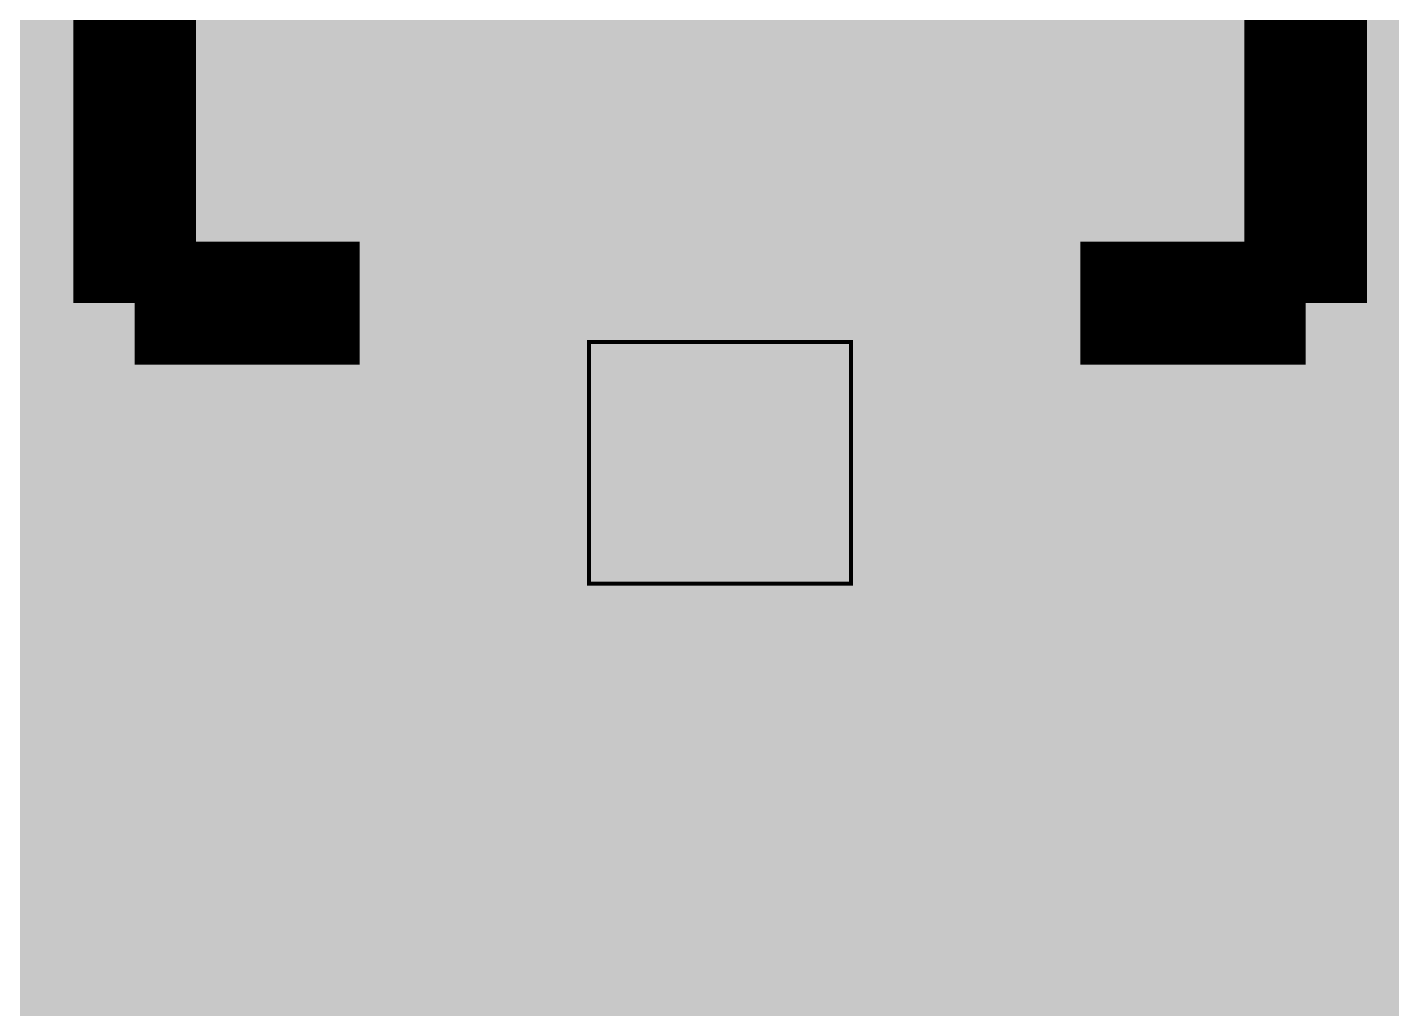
# Model space of a CAD drawing. Header units: millimetres. Extents: x -2 to 135, y -2 to 106.
# Drawn here: x 124.697 to 126.389, y 11.17 to 12.388 of the extents above; entities that cross this region are included whole.
import ezdxf

# ---------------------------------------------------------------- set-up
doc = ezdxf.new("R2010")
doc.units = ezdxf.units.MM
doc.header["$MEASUREMENT"] = 0
for name, color, linetype, true_color in [('Bottom-Layer', 7, 'Continuous', 0x0000ff), ('Pin-Soldering-Layer', 7, 'Continuous', 0xcc9999), ('Top-Layer', 7, 'Continuous', 0xff0000), ('Top-Paste-Mask-Layer', 7, 'Continuous', 0x808080), ('Top-Silkscreen-Layer', 7, 'Continuous', 0xffcc00), ('Top-Solder-Mask-Layer', 7, 'Continuous', 0x800080)]:
    doc.layers.add(name, color=color, linetype=linetype, true_color=true_color)

msp = doc.modelspace()

# ---------------------------------------------------------------- hatches: boundary and pattern name
at = {"layer": 'Bottom-Layer'}
msp.add_hatch(color=256, dxfattribs=at).paths.add_polyline_path([(126.4237, 0.3581), (41.6763, 0.3581), (42.3202, 1.129), (42.8008, 2.011), (43.0992, 2.9701), (43.2041, 3.969), (43.1114, 4.9692), (42.8245, 5.9318), (42.3547, 6.8196), (41.7202, 7.5982), (40.9454, 8.2375), (40.0605, 8.7127), (39.0996, 9.0053), (38.1001, 9.1042), (37.1005, 9.0053), (36.1397, 8.7127), (35.2547, 8.2375), (34.48, 7.5982), (33.8454, 6.8196), (33.3756, 5.9318), (33.0888, 4.9692), (32.996, 3.969), (33.1009, 2.9701), (33.3994, 2.011), (33.8799, 1.129), (34.5239, 0.3581), (0.3581, 0.3581), (0.3581, 99.5421), (34.5239, 99.5421), (33.8799, 98.7712), (33.3994, 97.8892), (33.1009, 96.9301), (32.996, 95.9312), (33.0888, 94.931), (33.3756, 93.9684), (33.8454, 93.0806), (34.48, 92.302), (35.2547, 91.6627), (36.1397, 91.1875), (37.1005, 90.8949), (38.1001, 90.796), (39.0996, 90.8949), (40.0605, 91.1875), (40.9454, 91.6627), (41.7202, 92.302), (42.3547, 93.0806), (42.8245, 93.9684), (43.1114, 94.931), (43.2041, 95.9312), (43.0992, 96.9301), (42.8008, 97.8892), (42.3202, 98.7712), (41.6763, 99.5421), (126.4241, 99.5421), (125.779, 98.7696), (125.2981, 97.8856), (124.9999, 96.9244), (124.8962, 95.9234), (124.9908, 94.9215), (125.2802, 93.9577), (125.7531, 93.0693), (126.3911, 92.291), (127.1694, 91.653), (128.0577, 91.1801), (129.0216, 90.8907), (130.0235, 90.7961), (131.0245, 90.8999), (131.9857, 91.198), (132.8697, 91.679), (133.6421, 92.324), (133.6421, 7.5759), (132.8697, 8.2209), (131.9857, 8.7019), (131.0246, 9.0001), (130.0236, 9.1039), (129.0217, 9.0092), (128.0578, 8.7199), (127.1695, 8.247), (126.3912, 7.6091), (125.7532, 6.8309), (125.2802, 5.9425), (124.9908, 4.9787), (124.8961, 3.9768), (124.9998, 2.9758), (125.2979, 2.0147), (125.7787, 1.1306)])
at = {"layer": 'Pin-Soldering-Layer'}
msp.add_hatch(color=256, dxfattribs=at).paths.add_polyline_path([(125.7187, 11.6974), (125.3936, 11.6974), (125.3936, 11.9972), (125.7187, 11.9972)])
at = {"layer": 'Top-Layer'}
for points in [[(126.4237, 0.3581), (41.6763, 0.3581), (42.3202, 1.129), (42.8008, 2.011), (43.0992, 2.9701), (43.2041, 3.969), (43.1114, 4.9692), (42.8245, 5.9318), (42.3547, 6.8196), (41.7202, 7.5982), (40.9454, 8.2375), (40.0605, 8.7127), (39.0996, 9.0053), (38.1001, 9.1042), (37.1005, 9.0053), (36.1397, 8.7127), (35.2547, 8.2375), (34.48, 7.5982), (33.8454, 6.8196), (33.3756, 5.9318), (33.0888, 4.9692), (32.996, 3.969), (33.1009, 2.9701), (33.3994, 2.011), (33.8799, 1.129), (34.5239, 0.3581), (0.3581, 0.3581), (0.3581, 99.5421), (34.5239, 99.5421), (33.8799, 98.7712), (33.3994, 97.8892), (33.1009, 96.9301), (32.996, 95.9312), (33.0888, 94.931), (33.3756, 93.9684), (33.8454, 93.0806), (34.48, 92.302), (35.2547, 91.6627), (36.1397, 91.1875), (37.1005, 90.8949), (38.1001, 90.796), (39.0996, 90.8949), (40.0605, 91.1875), (40.9454, 91.6627), (41.7202, 92.302), (42.3547, 93.0806), (42.8245, 93.9684), (43.1114, 94.931), (43.2041, 95.9312), (43.0992, 96.9301), (42.8008, 97.8892), (42.3202, 98.7712), (41.6763, 99.5421), (126.4241, 99.5421), (125.779, 98.7696), (125.2981, 97.8856), (124.9999, 96.9244), (124.8962, 95.9234), (124.9908, 94.9215), (125.2802, 93.9577), (125.7531, 93.0693), (126.3911, 92.291), (127.1694, 91.653), (128.0577, 91.1801), (129.0216, 90.8907), (130.0235, 90.7961), (131.0245, 90.8999), (131.9857, 91.198), (132.8697, 91.679), (133.6421, 92.324), (133.6421, 7.5759), (132.8697, 8.2209), (131.9857, 8.7019), (131.0246, 9.0001), (130.0236, 9.1039), (129.0217, 9.0092), (128.0578, 8.7199), (127.1695, 8.247), (126.3912, 7.6091), (125.7532, 6.8309), (125.2802, 5.9425), (124.9908, 4.9787), (124.8961, 3.9768), (124.9998, 2.9758), (125.2979, 2.0147), (125.7787, 1.1306)], [(125.8012, 11.3368), (125.311, 11.3368), (125.311, 12.3223), (125.8012, 12.3223)]]:
    msp.add_hatch(color=256, dxfattribs=at).paths.add_polyline_path(points)
at = {"layer": 'Top-Paste-Mask-Layer'}
msp.add_hatch(color=256, dxfattribs=at).paths.add_polyline_path([(125.8012, 11.3368), (125.311, 11.3368), (125.311, 12.3223), (125.8012, 12.3223)])
at = {"layer": 'Top-Solder-Mask-Layer'}
msp.add_hatch(color=256, dxfattribs=at).paths.add_polyline_path([(125.852, 11.286), (125.2602, 11.286), (125.2602, 12.3731), (125.852, 12.3731)])

# ---------------------------------------------------------------- linework, layer by layer
at = {"layer": 'Pin-Soldering-Layer', "const_width": 0.00508}
msp.add_lwpolyline([(125.7187, 11.6974), (125.3936, 11.6974), (125.3936, 11.9972), (125.7187, 11.9972)], close=True, dxfattribs=at)
at = {"layer": 'Top-Silkscreen-Layer', "const_width": 0.1524}
for points in [[(124.8297, 13.8488), (124.8297, 12.0454)], [(124.8297, 13.8488), (124.8297, 12.0454)], [(126.2826, 13.8488), (126.2826, 12.0454)], [(126.2826, 13.8488), (126.2826, 12.0454)], [(124.8297, 12.0454), (125.1091, 12.0454)], [(124.8297, 12.0454), (125.1091, 12.0454)], [(126.2826, 12.0454), (126.0032, 12.0454)], [(126.2826, 12.0454), (126.0032, 12.0454)]]:
    msp.add_lwpolyline(points, dxfattribs=at)

doc.saveas('drawing.dxf')
